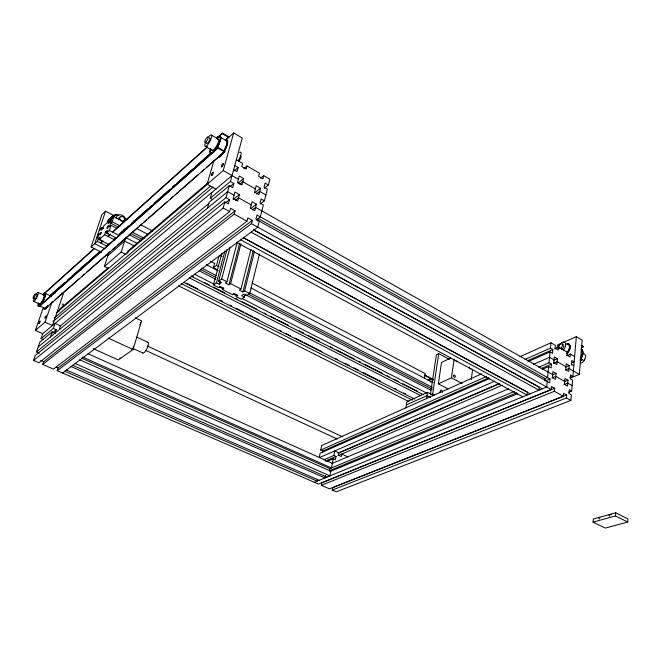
<?xml version="1.0" encoding="UTF-8"?>
<svg xmlns="http://www.w3.org/2000/svg" width="661" height="661" viewBox="0 0 661 661"><rect width="100%" height="100%" fill="white"/><g stroke="black" fill="none" stroke-linecap="round" stroke-linejoin="round"><path stroke-width="0.99" d="M627.776 522.033L627.95 518.91L615.664 512.796L593.289 519.067L593.066 522.149L605.311 528.089L627.776 522.033L615.474 515.935L593.066 522.149M615.474 515.935L615.664 512.796M570.212 378.1L579.333 374.366L582.159 340.151L576.326 336.68L557.446 345.05L557.157 348.132M580.176 360.914L582.068 360.113L582.118 359.559L580.375 358.543M581.259 347.736L583.151 346.926L583.192 346.372L581.465 345.348M332.293 490.074L566.452 397.963L566.708 394.972L332.764 487.603L332.293 490.074L336.317 491.825L570.873 400.409L571.344 394.898L568.964 393.576L569.295 389.717L571.674 391.048L572.608 380.149L570.245 378.811L570.575 375.01L572.93 376.349L576.326 336.68M568.006 380.166L567.493 386.065L564.387 384.322L564.915 378.423L568.006 380.166L564.188 381.728M569.286 365.566L568.782 371.383L565.7 369.623L566.221 363.798L569.286 365.566L565.486 367.161M574.624 356.543L570.303 354.023L570.046 356.899L566.989 355.122L567.245 352.247L558.495 347.157L554.728 348.826M321.337 485.323L554.372 391.279L554.653 388.28L321.824 482.844L321.337 485.323L329.459 488.851L563.329 396.228L563.593 393.245L566.708 394.972M556.041 373.407L555.488 379.331L552.34 377.563L552.902 371.631L556.041 373.407L552.381 374.944M557.413 358.741L556.868 364.583L553.744 362.798L554.298 356.957L557.413 358.741L553.629 360.377M558.495 347.157L558.231 350.041L555.124 348.248L555.405 345.356L550.977 342.778L519.959 356.684M550.026 378.935L549.655 382.818L255.898 219.221L256.972 214.999L550.026 378.935L545.275 380.91M538.599 367.243L549.027 362.749L551.448 364.128L551.084 367.954L548.655 366.582L542.268 369.317M525.032 359.41L550.456 348.14L552.86 349.529L552.497 353.305L550.084 351.916L528.412 361.46M39.396 353.214L36.479 351.933L226.004 197.672L229.491 199.622L228.342 203.877L224.847 201.927L35.281 355.428L33.562 360.427L38.982 362.773L229.673 211.603L230.557 208.314L235.085 210.826L43.684 361.724L42.767 364.418L53.483 369.069L246.999 221.195L247.85 217.915L252.295 220.386L58.11 368.003L57.218 370.689L318.47 484.075L551.2 389.519L551.481 386.52L554.653 388.28M547.209 381.455L546.664 387.015L314.372 482.299M548.655 366.582L547.589 377.571L544.738 378.761M549.027 362.749L550.084 351.916M550.456 348.14L550.977 342.778M544.961 380.529L545.151 378.588L258.228 218.494L257.592 221.022M471.268 379.538L472.632 369.301M450.81 357.981L441.515 362.418L438.334 383.826L451.446 377.828L454.107 359.154M431.104 394.609L432.682 393.898L438.747 353.627L449.422 359.369M430.468 393.956L436.417 354.759L438.747 353.627M426.593 398.624L427.56 392.328L433.781 395.526M424.469 378.059L425.172 373.548L252.353 283.189M405.895 407.895L406.903 401.706L427.56 392.328M323.832 459.816L333.871 455.487L336.085 456.495L335.474 459.717L333.26 458.717L326.856 461.452M329.434 471.078L329.905 468.624L81.377 358.039M333.26 458.717L331.483 467.963L82.675 357.064M333.871 455.487L334.755 450.909L338.829 452.768L338.366 455.239L341.225 456.536L341.687 454.066L347.967 456.933M325.485 475.424L324.997 477.944L71.148 366.549M322.626 452.578L322.94 451L488.776 377.803M317.544 479.465L317.214 481.134L64.828 371.267M322.94 451L320.759 450.017L321.643 445.547L481.423 373.952M245.107 294.145L244.363 297.095L241.612 295.682L243.802 294.203L246.561 295.616L249.709 293.501L259.525 253.915M251.006 249.321L240.976 288.989L239.282 290.146L242.893 292.013L244.587 290.857L254.535 251.221M259.286 221.113L257.765 227.144L62.522 372.994M260.434 203.885L264.408 200.82L267.366 189.096L264.045 187.187L265.086 183.097L268.391 185.014L269.853 179.23L263.739 175.669L260.533 178.255M242.893 292.013L253.345 250.461M244.363 297.095L241.265 299.185L236.175 296.582L236.671 294.616M57.218 370.689L251.461 223.658L252.295 220.386M256.443 204.175L254.791 210.628L250.379 208.149L252.048 201.696L256.443 204.175L250.899 208.479M260.525 188.236L258.897 194.582L254.526 192.087L256.171 185.733L260.525 188.236L254.873 192.706M263.739 175.669L262.938 178.8L258.616 176.289L259.426 173.157L247.024 165.944L243.859 168.58M237.332 241.934L226.946 281.735L225.277 282.925L228.937 284.808L239.753 243.116M228.937 284.808L230.615 283.635L240.901 243.868M236.175 296.582L237.844 295.45L234.25 293.608L232.581 294.748L222.286 289.477L222.807 287.502M222.286 289.477L223.939 288.32L220.287 286.453L218.642 287.618L213.437 284.949L216.478 282.776L219.303 284.222L221.46 282.693L218.626 281.231L221.708 279.033L230.119 247.148M218.626 281.231L227.054 249.437M219.303 284.222L220.088 281.247M213.437 284.949L221.889 253.295M42.767 364.418L234.209 214.114L235.085 210.826M239.414 194.557L237.687 201.035L233.193 198.515L234.936 192.029L239.414 194.557L233.151 199.597M243.669 178.561L241.976 184.923L237.53 182.386L239.241 176.016L243.669 178.561L238.1 183.122M247.024 165.944L246.189 169.084L241.786 166.531L242.628 163.391L236.349 159.731M216.478 282.776L224.914 251.04M217.849 270.019L213.396 267.705L216.486 265.433L219.031 255.947M212.809 199.622L210.256 198.209L230.416 181.478L233.87 183.444L232.738 187.625L229.276 185.667L209.107 202.324L207.455 208.207M234.754 165.556L238.175 167.53L237.059 171.645L233.639 169.67M213.396 267.705L214.552 263.425M33.562 360.427L223.187 208.017L224.847 201.927M226.004 197.672L229.276 185.667M230.416 181.478L242.265 138.009L233.697 132.911L226.087 139.661M215.841 189.087L207.157 184.212L223.244 170.53L233.697 132.911M44.882 308.968L224.872 151.419L218.353 147.618L215.263 150.353M225.674 140.264L228.929 136.926L222.468 133.109L216.354 138.612M210.256 198.209L211.892 192.384M207.157 184.212L213.825 160.763M39.379 306.431L218.353 147.618M219.237 136.455L222.468 133.109M93.275 348.669L118.278 359.964L133.084 349.52L141.603 320.841L135.15 317.767M127.614 253.221L128.465 250.519M108.487 268.54L104.355 266.499L121.17 252.056L125.78 237.539L137.471 243.537M104.355 266.499L108.974 252.229M116.633 238.15L106.537 233.002L109.288 230.515L110.974 225.36L116.476 228.194M110.974 225.36L109.486 226.715L110.668 223.112L112.155 221.749L113.824 216.643L123.888 221.873M109.354 244.735L99.233 239.613L104.628 234.738L105.537 231.953L107.454 230.218L106.537 233.002M110.998 221.873L109.172 220.923L108.264 223.674L110.18 221.914L111.081 219.163L113.824 216.643M99.233 239.613L100.15 236.853L98.274 238.555L97.365 241.315L91.111 246.974L101.868 252.345M114.659 215.973L105.52 211.214L94.713 243.711L104.851 248.8M103.744 228.549L101.91 227.607L101.001 230.334L102.876 228.615L103.777 225.88L109.172 220.923M91.111 246.974L101.918 214.594L105.52 211.214M59.523 328.575L60.424 325.898L55.02 323.436L53.334 328.401L41.056 338.589L43.221 339.556M53.334 328.401L56.268 329.732L55.086 333.227L52.153 331.905L39.867 342.043L36.479 351.933M58.697 311.951L59.655 309.141L108.33 267.664M50.451 336.912L52.153 331.905M232.028 175.562L42.734 333.698L35.38 330.401L45.088 322.138L52.004 302.027M54.97 293.41L55.954 290.534M41.056 338.589L42.734 333.698M35.38 330.401L42.94 308.629M43.543 294.376L94.548 248.503M99.257 230.036L101.91 227.607M97.588 235.076L99.018 233.771L97.836 237.332L96.407 238.629M93.961 248.66L43.899 293.658M100.844 242.471L102.372 241.091M107.726 236.274L110.023 234.217M113.081 231.466L207.174 146.866M100.67 243.008L102.967 240.943M108.321 236.134L110.61 234.068M112.907 232.003L207.769 146.767M49.699 295.921L64.381 282.9M67.472 280.157L70.562 277.413M72.107 276.042L87.558 262.343M89.871 260.285L99.918 251.37M119.228 234.242L128.498 226.021M131.589 223.278L147.816 208.884M149.361 207.513L151.675 205.455M153.996 203.406L169.447 189.699M172.538 186.956L174.851 184.898M177.173 182.841L192.624 169.133M195.714 166.398L211.165 152.691M225.839 139.669L228.929 136.926M50.715 295.178L55.21 291.195M49.525 296.425L100.513 251.221M106.694 245.743L109.015 243.686M113.651 239.579L115.964 237.522M119.054 234.787L210.991 153.278M40.759 304.87L212.173 153.088M46.27 307.406L48.6 305.374M50.922 303.341L53.252 301.309M54.805 299.945L78.882 278.925M81.989 276.215L84.319 274.175M86.649 272.142L109.941 251.8M113.048 249.081L115.378 247.049M117.708 245.016L137.901 227.384M139.454 226.021L141.785 223.988M144.115 221.956L146.445 219.923M148.775 217.882L167.407 201.605M170.513 198.895L172.843 196.862M175.173 194.83L178.28 192.111M179.833 190.756L198.474 174.479M201.58 171.769L203.91 169.737M206.24 167.696L209.347 164.986M210.9 163.631L224.872 151.419M107.842 255.716L124.656 241.083L134.571 246.156M127.961 250.94L208.05 182.709M56.648 312.579L208.099 183.758M54.243 318.098L210.322 186.204M53.078 321.535L213.139 186.914M234.217 170.852L238.175 167.53M60.002 326.237L208.917 203.481M52.417 332.904L56.268 329.732M229.987 186.65L233.87 183.444M38.181 346.975L227.648 191.649L234.068 195.268M239.629 184.345L242.827 181.734L255.353 188.906M225.484 202.869L229.491 199.622M235.341 200.366L238.555 197.788L251.213 204.918M256.468 193.962L259.715 191.401L265.887 194.937M264.342 188.203L268.391 185.014M252.362 209.917L255.617 207.397L552.621 374.597M256.237 220.006L260.351 216.891L263.359 204.968L260.004 203.067L261.062 198.911L264.408 200.82M406.383 404.92L427.056 395.6L430.617 397.418M320.759 450.017L486.438 376.53M527.412 360.757L552.86 349.529M489.768 378.472L320.139 453.165L319.246 457.66L494.808 381.174M533.468 364.327L549.555 357.32L554.017 359.873M338.415 452.942L499.171 383.554M337.945 453.421L499.708 383.636M566.51 355.659L570.303 354.023M325.113 461.196L336.085 456.495M338.027 455.636L502.228 385.214M541.012 368.607L551.448 364.128M553.348 363.286L557.14 361.658L565.956 366.706M331.987 463.493L508.309 388.908M571.319 363.054L574.169 361.856L571.831 360.501L571.509 364.252L573.847 365.607M580.218 360.361L582.118 359.559M565.229 370.061L569.038 368.466L579.333 374.366M329.211 468.922L514.357 391.469M551.96 377.952L555.769 376.365L564.651 381.364M329.533 470.698L516.762 392.783M330.492 471.392L517.745 393.683M570.071 377.522L572.93 376.349M563.932 384.661L567.749 383.116L572.145 385.586M568.799 392.188L571.674 391.048M66.455 370.053L319.222 480.307M40.842 360.485L43.684 361.724M56.243 367.194L58.11 368.003M75.197 363.525L329.971 475.903L330.864 471.235L79.642 359.741M72.809 365.302L327.038 477.102M88.029 353.759L332.376 463.336M45.088 322.138L52.525 325.518L63.241 293.971L61.423 293.112M132.894 348.413L142.983 353.065M39.809 306.06L45.312 308.596M108.255 338.093L133.084 349.52M146.139 350.611L337.226 439.028M33.637 301.325L39.503 304.035M147.411 346L342.059 436.566M136.819 337.143L147.783 342.266M38.098 292.369L43.957 295.103M50.641 295.954L45.163 293.393A7.048 1.57 -63.8 0 1 45.419 294.641M106.347 254.584L108.14 255.485M178.602 285.849L409.052 401.632M97.365 241.315L107.495 246.421M181.197 283.577L412.423 400.153M98.274 238.555L101.034 239.951M186.576 283.205L197.606 288.791M220.6 300.416L222.443 301.35M229.797 305.068L231.639 306.002M236.241 308.323L243.595 312.042M245.438 312.975L252.791 316.693M254.634 317.627L259.236 319.949M279.463 330.186L281.305 331.111M285.907 333.441L290.501 335.763M295.103 338.093L302.457 341.811M304.3 342.745L321.775 351.578M335.573 358.559L337.407 359.485M344.769 363.211L349.363 365.533M353.966 367.855L358.568 370.185M363.162 372.507L380.637 381.347M394.435 388.321L396.278 389.255M403.631 392.973L405.474 393.906M183.882 282.396L414.819 399.12M121.17 252.056L126.201 254.601M105.537 231.953L108.288 233.366M191.781 275.992L193.615 276.934M204.621 282.553L209.207 284.891M213.8 287.238L224.806 292.856M235.82 298.483L237.654 299.416M242.24 301.763L256.914 309.257M264.26 313L266.094 313.942M270.68 316.28L275.265 318.627M277.099 319.56L288.113 325.187M299.119 330.806L303.705 333.144M308.29 335.491L319.304 341.109M330.31 346.736L332.144 347.669M336.738 350.016L354.164 358.915M358.749 361.253L360.592 362.195M365.178 364.533L382.603 373.432M387.197 375.779L389.032 376.712M393.617 379.059L398.203 381.397M402.789 383.744L417.471 391.238M190.979 276.091L423.18 394.609M104.628 234.738L114.733 239.877M189.17 277.769L420.735 395.658M109.288 230.515L119.377 235.688M194.59 274.216L213.85 284.081M219.353 286.899L223.021 288.774M233.11 293.947L236.778 295.822M242.281 298.648L426.651 393.08M432.682 393.898L434.5 394.832M221.708 279.033L226.946 281.735M230.615 283.635L240.976 288.989M244.587 290.857L249.709 293.501M110.668 223.112L117.997 226.897M123.5 229.731L125.334 230.681M130.828 233.515L142.743 239.67M200.481 269.465L216.056 277.504M248.131 294.062L432.344 389.139M121.979 231.028L123.805 231.97M129.308 234.804L141.231 240.951M198.994 270.704L215.503 279.206M244.843 294.327L430.98 390.213M112.155 221.749L120.385 226.012M124.962 228.375L126.796 229.326M132.283 232.16L144.181 238.315M201.82 268.126L216.461 275.695M249.404 292.732L432.41 387.379M438.334 383.826L448.092 388.908M136.695 228.532L147.667 234.242M206.215 264.689L218.105 270.87M251.031 287.998L433.071 382.661M133.481 221.03L135.307 221.989M140.793 224.856L152.683 231.069M210.289 261.194L214.858 263.582M216.486 265.433L219.163 266.829M125.673 218.841L127.499 219.799M424.692 374.919L432.922 379.216A6.965 4.982 65.3 0 0 428.138 380.637M424.618 375.398L432.848 379.695M220.196 255.477L222.022 256.443M451.446 377.828L462.146 383.479M236.993 242.661L522.744 396.823M240.761 239.852L527.09 395.047L527.404 392.08L243.405 237.613M243.422 237.861L530.163 393.782M251.106 232.118L539.012 390.147L539.318 387.156L253.741 229.863M253.841 230.078L542.16 388.858M223.187 208.017L229.673 211.603M234.209 214.114L246.999 221.195M251.461 223.658L551.2 389.519M554.372 391.279L563.329 396.228M566.452 397.963L570.873 400.409M223.244 170.53L238.381 179.197M205.026 146.188L211.958 150.204M218.18 148.229L224.707 152.03M580.325 359.097L582.068 360.113M220.146 137.124L226.607 140.933M211.537 135.141L218.46 139.198M222.303 133.712L228.764 137.529M581.416 345.901L583.151 346.926M147.205 342.398A5.941 1.826 -64.2 0 1 147.296 347.893A5.941 1.826 -64.2 0 1 142.569 352.817M609.128 515.258A1.892 0.727 4.9 0 1 609.698 514.605A1.892 0.727 4.9 0 1 611.541 514.588M598.858 517.927A1.867 0.711 5.1 0 1 599.849 517.398M599.048 518.959A1.876 0.711 5.1 0 1 599.758 518.769M609.293 516.109A1.892 0.719 4.9 0 1 610.012 515.902M571.492 364.095A1.669 1 -59.2 0 1 571.517 365.136M569.617 348.884A5.28 3.107 -58.9 0 1 567.601 352.396M48.096 305.407A4.974 1.132 -63.8 0 1 46.154 307.101M226.252 146.453A6.403 1.859 -61.2 0 1 225.781 147.833M223.435 152.154A6.403 1.859 -61.2 0 1 222.517 153.327M221.642 154.22A6.403 1.859 -61.2 0 1 220.865 154.773M107.735 221.98A8.486 6.668 44.2 0 1 110.883 217.932M110.395 221.385A8.519 6.676 44.4 0 1 117.369 214.974M112.329 217.163A7.825 6.139 44.4 0 1 113.601 216.172M239.654 152.394A6.354 1.925 -61.1 0 1 241.067 154.244A6.354 1.925 -61.1 0 1 238.233 160.499M583.085 353.734A5.23 3.148 -58.7 0 1 585.34 358.08A5.23 3.148 -58.7 0 1 580.408 363.22M581.87 349.396A8.064 4.817 -58.8 0 1 580.135 359.526M581.11 349.553A7.411 4.42 -58.8 0 1 580.366 358.535M581.102 348.76A8.064 4.817 -58.8 0 1 580.779 359.097M581.333 349.686A7.411 4.429 -58.8 0 1 581.564 356.981M50.236 295.492A7.651 1.735 -63.8 0 1 51.227 296.467M47.352 306.076A7.651 1.735 -63.8 0 1 43.8 308.001M47.642 306.208A7.651 1.735 -63.8 0 1 44.089 308.133M50.517 295.624A7.651 1.735 -63.8 0 1 51.426 295.814M50.178 295.954A7.031 1.595 -63.8 0 1 50.889 296.376M45.262 308.307A7.031 1.595 -63.8 0 1 44.279 308.456M36.603 294.765A2.504 0.545 -63.8 0 1 36.942 295.632A2.504 0.545 -63.8 0 1 35.504 298.508A2.504 0.545 -63.8 0 1 34.669 298.64M45.196 295.814A7.048 1.57 -63.8 0 1 44.758 297.26M44.13 298.871A7.048 1.57 -63.8 0 1 40.734 304.771M38.644 305.572A7.048 1.57 -63.8 0 1 38.685 304.415M43.296 294.674A7.048 1.57 -63.8 0 1 44.708 293.401M43.006 294.533A7.048 1.562 -63.8 0 1 44.907 295.698A7.048 1.562 -63.8 0 1 40.453 304.63A7.048 1.562 -63.8 0 1 38.578 303.424M43.634 295.103A4.991 1.107 -63.8 0 1 42.676 300.16A4.991 1.107 -63.8 0 1 39.338 303.73M36.181 294.112A5.007 1.082 -63.8 0 1 38.173 293.79A5.007 1.082 -63.8 0 1 34.752 300.656A5.007 1.082 -63.8 0 1 33.959 298.574M42.998 294.748A7.676 1.702 -63.8 0 1 45.609 294.889A7.676 1.702 -63.8 0 1 41.032 304.704A7.676 1.702 -63.8 0 1 38.454 304.49M42.725 294.599A7.676 1.702 -63.8 0 1 45.221 295.211A7.676 1.702 -63.8 0 1 40.131 305.324A7.676 1.702 -63.8 0 1 38.545 302.903M240.232 156.112A3.173 0.967 -61.1 0 1 240.794 157.822A3.173 0.967 -61.1 0 1 238.373 161.424M120.079 357.824A1.52 0.446 -64.4 0 1 119.881 358.064M140.446 322.551A1.52 0.454 -63.9 0 1 140.454 323.419M140.173 324.13A1.52 0.454 -63.9 0 1 139.777 324.782M133.134 346.686A1.545 0.463 -64.2 0 1 133.134 347.959M132.778 348.678A1.545 0.463 -64.2 0 1 132.58 348.983M132.183 349.405A1.545 0.463 -64.2 0 1 131.894 349.471M567.592 343.943A5.941 3.495 -58.9 0 1 570.327 347.455A5.941 3.495 -58.9 0 1 566.717 353.742M566.047 343.984A5.949 3.487 -58.9 0 1 569.84 345.934A5.949 3.487 -58.9 0 1 567.328 352.52M226.93 144.767A7.197 2.09 -61.2 0 1 224.484 150.972M223.484 152.517A7.197 2.09 -61.2 0 1 220.592 155.467M107.636 221.865A8.486 6.668 44.2 0 1 110.99 217.998M118.724 219.741A2.784 2.173 44.5 0 1 119.947 217.337M123.657 220.394A2.784 2.173 44.5 0 1 123.293 221.509M110.519 221.278A8.519 6.676 44.4 0 1 118.831 215.205M116.138 218.444A5.569 4.354 44.5 0 1 120.591 214.808A5.569 4.354 44.5 0 1 126.003 219.758M111.122 220.592A7.833 6.139 44.4 0 1 118.352 215.66M558.405 347.132A5.296 3.09 -58.9 0 1 564.634 342.357A5.296 3.09 -58.9 0 1 563.279 350.107M567.097 344.257A5.288 3.098 -58.9 0 1 569.41 346.984A5.288 3.098 -58.9 0 1 566.998 352.272M562.379 344.521A2.652 1.545 -58.9 0 1 563.717 346.414A2.652 1.545 -58.9 0 1 561.379 349.239M558.966 348.19A2.652 1.545 -58.9 0 1 560.123 344.257A2.652 1.545 -58.9 0 1 562.445 345.29A2.652 1.545 -58.9 0 1 559.702 348.512M584.473 359.072A2.611 1.57 -58.7 0 1 583.82 360.262M226.079 139.975A9.849 2.851 -61.2 0 1 224.36 150.369M221.617 154.451A9.849 2.851 -61.2 0 1 217.948 157.401M226.417 140.173A9.841 2.851 -61.2 0 1 225.318 149.427A9.841 2.851 -61.2 0 1 217.527 157.442M225.971 140.661A9.047 2.619 -61.2 0 1 223.831 150.815M220.047 155.682A9.047 2.619 -61.2 0 1 218.94 156.459M209.38 137.909A3.222 0.892 -61.3 0 1 209.793 139.454A3.222 0.892 -61.3 0 1 207.703 143.007A3.222 0.892 -61.3 0 1 206.562 142.693M219.402 142.826A9.072 2.578 -61.2 0 1 217.329 147.023M216.915 147.692A9.072 2.578 -61.2 0 1 215.205 150.13M217.196 137.761A9.072 2.578 -61.2 0 1 219.725 140.686A9.072 2.578 -61.2 0 1 213.222 151.691A9.072 2.578 -61.2 0 1 210.735 148.7M217.386 139.207A6.428 1.826 -61.2 0 1 216.882 145.461A6.428 1.826 -61.2 0 1 211.751 149.634M208.843 136.645A6.445 1.793 -61.3 0 1 211.57 137.372A6.445 1.793 -61.3 0 1 206.579 145.85A6.445 1.793 -61.3 0 1 205.604 142.156M219.485 136.216A9.882 2.801 -61.2 0 1 219.832 142.421A9.882 2.801 -61.2 0 1 213.098 152.765A9.882 2.801 -61.2 0 1 210.471 150.072M217.147 137.885A9.882 2.801 -61.2 0 1 218.411 136.777M216.808 137.686A9.882 2.801 -61.2 0 1 220.237 139.917A9.882 2.801 -61.2 0 1 213.032 152.327A9.882 2.801 -61.2 0 1 210.487 148.576M440.68 392.328A1.454 1.033 65.8 0 1 440.466 390.461A1.454 1.033 65.8 0 1 441.945 390.519A1.454 1.033 65.8 0 1 442.407 392.394M439.937 392.08A1.454 1.033 65.8 0 1 440.069 392.436M470.938 368.499A1.157 0.801 65.3 0 1 469.781 368.64A1.157 0.801 65.3 0 1 469.343 367.078M457.486 361.237A1.165 0.81 64.7 0 1 455.842 360.617M62.109 304.341A4.949 1.173 -63.9 0 1 62.82 306.564M48.063 305.746A5.602 1.272 -63.8 0 1 45.873 307.662M428.84 380.604A6.403 4.577 65.3 0 1 433.484 380.025M428.32 380.554A6.965 4.982 65.3 0 1 433.129 379.174M429.014 380.521A6.403 4.577 65.3 0 1 432.377 379.472M430.129 381.975A4.536 3.239 65.3 0 1 431.608 381.19M101.43 232.325C99.679 237.811 98.869 232.928 101.43 232.325M46.295 315.941C44.477 321.238 44.229 316.074 46.295 315.941M38.768 323.113C39.85 324.873 41.222 317.354 38.768 323.113M33.901 297.747A2.504 0.537 -63.8 0 0 35.438 293.938A2.504 0.537 -63.8 0 0 33.438 296.607A2.504 0.537 -63.8 0 0 33.901 297.747M212.181 175.107A2.008 0.587 -61.5 0 0 213.363 172.108A2.008 0.587 -61.5 0 0 211.512 174.231A2.008 0.587 -61.5 0 0 212.181 175.107M222.228 166.498A2.033 0.603 -61.3 0 0 223.426 163.457A2.033 0.603 -61.3 0 0 221.526 165.63A2.033 0.603 -61.3 0 0 222.228 166.498M206.397 141.462A3.231 0.892 -61.3 0 0 208.083 136.819A3.231 0.892 -61.3 0 0 205.084 140.653A3.231 0.892 -61.3 0 0 206.397 141.462M453.57 375.737A1.173 0.826 65.4 0 0 454.768 377.324A1.173 0.826 65.4 0 0 455.024 375.555A1.173 0.826 65.4 0 0 453.57 375.737M119.757 219.097A2.784 2.173 44.6 0 0 124.02 220.906A2.784 2.173 44.6 0 0 122.591 216.601A2.784 2.173 44.6 0 0 119.757 219.097M107.611 228.095A1.71 0.413 -62.9 0 0 108.701 225.484A1.71 0.413 -62.9 0 0 107.264 227.227A1.71 0.413 -62.9 0 0 107.611 228.095"/></g></svg>
